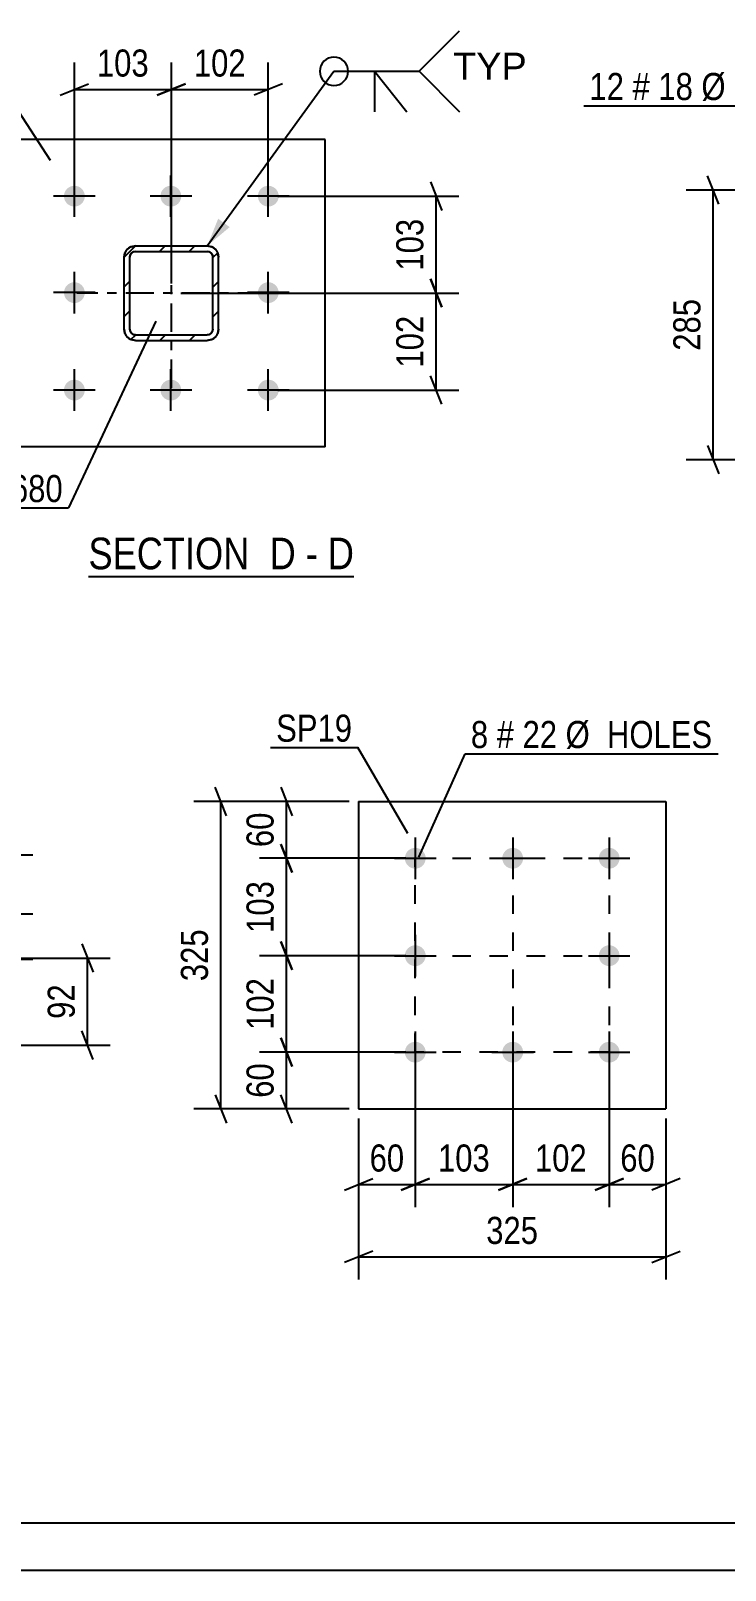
# Model space of a CAD drawing. Header units: millimetres. Extents: x 0 to 841, y 0 to 594.
# Drawn here: x 104.6 to 178.1, y 0 to 162.7 of the extents above; entities that cross this region are included whole.
import ezdxf

# ---------------------------------------------------------------- set-up
doc = ezdxf.new("R2010")
doc.units = ezdxf.units.MM
doc.linetypes.add('DXK_LINE_DOT2', pattern=[3.9198, 1.9599, -1.9599])
doc.linetypes.add('DXK_LINE_DOT3', pattern=[5.9187, 2.979, -0.9799, 0.9799, -0.9799])
doc.styles.add('Arial', font='ARIAL.TTF', dxfattribs={"height": 0.2})
doc.styles.add('Arial Narrow', font='ARIALN.TTF', dxfattribs={"height": 0.2})

# ---------------------------------------------------------------- blocks, each defined once
blk = doc.blocks.new('Unknown-570369486-1113')
at = {"color": 5, "linetype": 'Continuous'}
for p, q in [((5, 5), (836, 5)), ((0, 0), (841, 0))]:
    blk.add_line(p, q, dxfattribs=at)
blk = doc.blocks.new('Unknown-570369486-14 - 1475')
at = {"color": 6, "linetype": 'Continuous'}
blk.add_line((110.74, 105.06), (138.81, 105.06), dxfattribs=at)
at = {"color": 0, "linetype": 'Continuous'}
for points in [[(128.84, 105.81), (128.84, 109.31), (110.74, 109.31), (110.74, 105.81)], [(132.66, 105.81), (132.66, 109.31), (129.89, 109.31), (129.89, 105.81)], [(134.99, 105.81), (134.99, 109.31), (133.71, 109.31), (133.71, 105.81)], [(138.81, 105.81), (138.81, 109.31), (136.04, 109.31), (136.04, 105.81)]]:
    blk.add_wipeout(points, dxfattribs=at)
at = {"color": 7, "linetype": 'Continuous', "style": 'Arial Narrow'}
for s, p in [('SECTION ', (110.74, 105.81)), ('D', (129.89, 105.81)), ('D', (136.04, 105.81)), ('-', (133.71, 105.81))]:
    blk.add_text(s, height=3.34, dxfattribs=at).set_placement(p)
blk = doc.blocks.new('Part-570369486-1561 - 1475')
at = {"linetype": 'Continuous'}
h = blk.add_hatch(dxfattribs=at)
h.set_pattern_fill('', scale=0.7, style=0, pattern_type=0)
h.set_pattern_definition([(45, (115.6964, 139.9963), (-1.57154, 1.57154), [])])
h.paths.add_polyline_path([(123.3, 140), (115.7, 140), (115.24, 139.9), (114.85, 139.64), (114.59, 139.26), (114.5, 138.8), (114.5, 131.2), (114.59, 130.74), (114.85, 130.35), (115.24, 130.09), (115.7, 130), (123.3, 130), (123.76, 130.09), (124.14, 130.35), (124.41, 130.74), (124.5, 131.2), (124.5, 138.8), (124.41, 139.26), (124.14, 139.64), (123.76, 139.9)])
h.paths.add_polyline_path([(123.85, 139.03), (123.9, 138.8), (123.9, 131.2), (123.85, 130.97), (123.72, 130.77), (123.53, 130.64), (123.3, 130.6), (115.7, 130.6), (115.47, 130.64), (115.27, 130.77), (115.14, 130.97), (115.1, 131.2), (115.1, 138.8), (115.14, 139.03), (115.27, 139.22), (115.47, 139.35), (115.7, 139.4), (123.3, 139.4), (123.53, 139.35), (123.72, 139.22)])
at = {"color": 7, "linetype": 'DXK_LINE_DOT3'}
for p, q in [((119.5, 125), (119.5, 145)), ((129.5, 135), (109.5, 135))]:
    blk.add_line(p, q, dxfattribs=at)
at = {"color": 7, "linetype": 'DXK_LINE_DOT2'}
for p, q in [((115.24, 139.9), (115.7, 140)), ((115.7, 140), (123.3, 140)), ((123.3, 140), (123.76, 139.9)), ((114.5, 138.8), (114.59, 139.26)), ((114.5, 131.2), (114.5, 138.8)), ((115.14, 139.03), (115.1, 138.8)), ((115.1, 131.2), (115.1, 138.8)), ((115.27, 139.22), (115.14, 139.03)), ((115.47, 139.35), (115.27, 139.22)), ((115.7, 139.4), (115.47, 139.35)), ((115.7, 139.4), (123.3, 139.4)), ((123.53, 139.35), (123.3, 139.4)), ((123.72, 139.22), (123.53, 139.35)), ((123.85, 139.03), (123.72, 139.22)), ((123.9, 138.8), (123.85, 139.03)), ((123.9, 131.2), (123.9, 138.8)), ((124.41, 139.26), (124.5, 138.8)), ((124.5, 131.2), (124.5, 138.8)), ((114.59, 130.74), (114.5, 131.2)), ((115.1, 131.2), (115.14, 130.97)), ((115.14, 130.97), (115.27, 130.77)), ((115.27, 130.77), (115.47, 130.64)), ((115.47, 130.64), (115.7, 130.6)), ((115.7, 130.6), (123.3, 130.6)), ((123.3, 130.6), (123.53, 130.64)), ((123.53, 130.64), (123.72, 130.77)), ((123.72, 130.77), (123.85, 130.97)), ((123.85, 130.97), (123.9, 131.2)), ((124.5, 131.2), (124.41, 130.74)), ((115.7, 130), (115.24, 130.09)), ((115.7, 130), (123.3, 130)), ((123.76, 130.09), (123.3, 130))]:
    blk.add_line(p, q, dxfattribs=at)
at = {"color": 2, "linetype": 'Continuous'}
for p, q in [((115.7, 140), (115.24, 139.9)), ((115.7, 140), (123.3, 140)), ((123.76, 139.9), (123.3, 140)), ((114.59, 139.26), (114.5, 138.8)), ((114.5, 131.2), (114.5, 138.8)), ((115.1, 138.8), (115.14, 139.03)), ((115.1, 131.2), (115.1, 138.8)), ((115.14, 139.03), (115.27, 139.22)), ((115.27, 139.22), (115.47, 139.35)), ((115.47, 139.35), (115.7, 139.4)), ((115.7, 139.4), (123.3, 139.4)), ((123.3, 139.4), (123.53, 139.35)), ((123.53, 139.35), (123.72, 139.22)), ((123.72, 139.22), (123.85, 139.03)), ((123.85, 139.03), (123.9, 138.8)), ((123.9, 131.2), (123.9, 138.8)), ((124.5, 138.8), (124.41, 139.26)), ((124.5, 131.2), (124.5, 138.8)), ((114.5, 131.2), (114.59, 130.74)), ((115.14, 130.97), (115.1, 131.2)), ((115.27, 130.77), (115.14, 130.97)), ((115.47, 130.64), (115.27, 130.77)), ((115.7, 130.6), (115.47, 130.64)), ((115.7, 130.6), (123.3, 130.6)), ((123.53, 130.64), (123.3, 130.6)), ((123.72, 130.77), (123.53, 130.64)), ((123.85, 130.97), (123.72, 130.77)), ((123.9, 131.2), (123.85, 130.97)), ((124.41, 130.74), (124.5, 131.2)), ((115.24, 130.09), (115.7, 130)), ((115.7, 130), (123.3, 130)), ((123.3, 130), (123.76, 130.09))]:
    blk.add_line(p, q, dxfattribs=at)
at = {"color": 7, "linetype": 'DXK_LINE_DOT2'}
for centre, start, end in [((115.7, 138.8), 112.5, 157.5), ((123.3, 138.8), 22.5, 67.5), ((115.7, 131.2), 202.5, 247.5), ((123.3, 131.2), 292.5, 337.5)]:
    blk.add_arc(centre, 1.2, start, end, dxfattribs=at)
at = {"color": 2, "linetype": 'Continuous'}
for centre, start, end in [((115.7, 138.8), 112.5, 157.5), ((123.3, 138.8), 22.5, 67.5), ((115.7, 131.2), 202.5, 247.5), ((123.3, 131.2), 292.5, 337.5)]:
    blk.add_arc(centre, 1.2, start, end, dxfattribs=at)
blk = doc.blocks.new('Part-570369486-1570 - 1475')
at = {"color": 2, "linetype": 'Continuous'}
for p, q in [((135.75, 151.25), (103.25, 151.25)), ((103.25, 118.75), (103.25, 151.25)), ((135.75, 118.75), (135.75, 151.25)), ((135.75, 118.75), (103.25, 118.75))]:
    blk.add_line(p, q, dxfattribs=at)
blk = doc.blocks.new('Bolt-570369486-1595 - 1475')
at = {"linetype": 'Continuous'}
for points in [[(109.25, 144.15, -1), (109.25, 146.35, -1)], [(119.45, 144.15, -1), (119.45, 146.35, -1)], [(129.75, 144.15, -1), (129.75, 146.35, -1)], [(109.25, 133.95, -1), (109.25, 136.15, -1)], [(129.75, 133.95, -1), (129.75, 136.15, -1)], [(109.25, 123.65, -1), (109.25, 125.85, -1)], [(119.45, 123.65, -1), (119.45, 125.85, -1)], [(129.75, 123.65, -1), (129.75, 125.85, -1)]]:
    blk.add_hatch(color=1, dxfattribs=at).paths.add_polyline_path(points)
at = {"color": 1, "linetype": 'Continuous'}
for p, q in [((109.25, 143.05), (109.25, 147.45)), ((119.45, 143.05), (119.45, 147.45)), ((129.75, 143.05), (129.75, 147.45)), ((111.45, 145.25), (107.05, 145.25)), ((121.65, 145.25), (117.25, 145.25)), ((131.95, 145.25), (127.55, 145.25)), ((109.25, 132.85), (109.25, 137.25)), ((129.75, 132.85), (129.75, 137.25)), ((111.45, 135.05), (107.05, 135.05)), ((131.95, 135.05), (127.55, 135.05)), ((109.25, 122.55), (109.25, 126.95)), ((119.45, 122.55), (119.45, 126.95)), ((129.75, 122.55), (129.75, 126.95)), ((111.45, 124.75), (107.05, 124.75)), ((121.65, 124.75), (117.25, 124.75)), ((131.95, 124.75), (127.55, 124.75))]:
    blk.add_line(p, q, dxfattribs=at)
blk = doc.blocks.new('Part-570369486-27986 - 27985')
at = {"color": 2, "linetype": 'Continuous'}
for p, q in [((139.29, 81.26), (139.29, 48.76)), ((139.29, 81.26), (171.79, 81.26)), ((171.79, 81.26), (171.79, 48.76)), ((139.29, 48.76), (171.79, 48.76))]:
    blk.add_line(p, q, dxfattribs=at)
blk = doc.blocks.new('Bolt-570369486-27987 - 27985')
at = {"linetype": 'Continuous'}
for points in [[(145.29, 76.36, -1), (145.29, 74.16, -1)], [(155.59, 76.36, -1), (155.59, 74.16, -1)], [(165.79, 76.36, -1), (165.79, 74.16, -1)], [(145.29, 66.06, -1), (145.29, 63.86, -1)], [(165.79, 66.06, -1), (165.79, 63.86, -1)], [(145.29, 55.86, -1), (145.29, 53.66, -1)], [(155.59, 55.86, -1), (155.59, 53.66, -1)], [(165.79, 55.86, -1), (165.79, 53.66, -1)]]:
    blk.add_hatch(color=1, dxfattribs=at).paths.add_polyline_path(points)
at = {"color": 1, "linetype": 'Continuous'}
for p, q in [((145.29, 77.46), (145.29, 73.06)), ((155.59, 77.46), (155.59, 73.06)), ((165.79, 77.46), (165.79, 73.06)), ((143.09, 75.26), (147.49, 75.26)), ((153.39, 75.26), (157.79, 75.26)), ((163.59, 75.26), (167.99, 75.26)), ((145.29, 67.16), (145.29, 62.76)), ((165.79, 67.16), (165.79, 62.76)), ((143.09, 64.96), (147.49, 64.96)), ((163.59, 64.96), (167.99, 64.96)), ((145.29, 56.96), (145.29, 52.56)), ((155.59, 56.96), (155.59, 52.56)), ((165.79, 56.96), (165.79, 52.56)), ((143.09, 54.76), (147.49, 54.76)), ((153.39, 54.76), (157.79, 54.76)), ((163.59, 54.76), (167.99, 54.76))]:
    blk.add_line(p, q, dxfattribs=at)
blk = doc.blocks.new('Rectangle-570369486-31205 - 27985')
at = {"color": 1, "linetype": 'DXK_LINE_DOT2'}
blk.add_lwpolyline([(145.29, 75.26), (165.79, 75.26), (165.79, 54.76), (145.29, 54.76), (145.29, 75.26)], close=True, dxfattribs=at)
blk = doc.blocks.new('Line-570369486-31215 - 27985')
at = {"color": 1, "linetype": 'DXK_LINE_DOT2'}
blk.add_line((145.29, 64.96), (165.79, 64.96), dxfattribs=at)
blk = doc.blocks.new('Line-570369486-31226 - 27985')
at = {"color": 1, "linetype": 'DXK_LINE_DOT2'}
blk.add_line((155.59, 75.26), (155.59, 54.76), dxfattribs=at)
blk = doc.blocks.new('StraightDimension-570369486-27773 - 1475')
at = {"color": 7, "linetype": 'Continuous'}
for p, q in [((119.5, 136), (119.5, 159.39)), ((129.75, 146.25), (129.75, 159.39)), ((118, 155.94), (121, 157.14)), ((119.5, 156.54), (129.75, 156.54)), ((131.25, 157.14), (128.25, 155.94))]:
    blk.add_line(p, q, dxfattribs=at)
at = {"color": 0}
blk.add_wipeout([(127.96, 157.29), (127.96, 161.49), (121.28, 161.49), (121.28, 157.29)], dxfattribs=at)
at = {"color": 3, "style": 'Arial Narrow'}
blk.add_text('102', height=2.863, dxfattribs=at).set_placement((121.88, 157.89))
blk = doc.blocks.new('StraightDimension-570369486-27774 - 1475')
at = {"color": 7, "linetype": 'Continuous'}
for p, q in [((109.25, 146.25), (109.25, 159.39)), ((119.5, 136), (119.5, 159.39)), ((107.75, 155.94), (110.75, 157.14)), ((109.25, 156.54), (119.5, 156.54)), ((121, 157.14), (118, 155.94))]:
    blk.add_line(p, q, dxfattribs=at)
at = {"color": 0}
blk.add_wipeout([(117.71, 157.29), (117.71, 161.49), (111.03, 161.49), (111.03, 157.29)], dxfattribs=at)
at = {"color": 3, "style": 'Arial Narrow'}
blk.add_text('103', height=2.863, dxfattribs=at).set_placement((111.63, 157.89))
blk = doc.blocks.new('StraightDimension-570369486-27784 - 1475')
at = {"color": 7, "linetype": 'Continuous'}
for p, q in [((146.89, 146.75), (148.09, 143.75)), ((130.75, 145.25), (149.89, 145.25)), ((147.49, 135), (147.49, 145.25)), ((148.09, 133.5), (146.89, 136.5)), ((120.5, 135), (149.89, 135))]:
    blk.add_line(p, q, dxfattribs=at)
at = {"color": 0}
blk.add_wipeout([(146.74, 143.46), (142.54, 143.46), (142.54, 136.78), (146.74, 136.78)], dxfattribs=at)
at = {"color": 3, "style": 'Arial Narrow'}
blk.add_text('103', height=2.863, rotation=90.0002, dxfattribs=at).set_placement((146.14, 137.38))
blk = doc.blocks.new('StraightDimension-570369486-27785 - 1475')
at = {"color": 7, "linetype": 'Continuous'}
for p, q in [((146.89, 136.5), (148.09, 133.5)), ((120.5, 135), (149.89, 135)), ((147.49, 124.75), (147.49, 135)), ((148.09, 123.25), (146.89, 126.25)), ((130.75, 124.75), (149.89, 124.75))]:
    blk.add_line(p, q, dxfattribs=at)
at = {"color": 0}
blk.add_wipeout([(146.74, 133.21), (142.54, 133.21), (142.54, 126.53), (146.74, 126.53)], dxfattribs=at)
at = {"color": 3, "style": 'Arial Narrow'}
blk.add_text('102', height=2.863, rotation=90.0002, dxfattribs=at).set_placement((146.14, 127.13))
blk = doc.blocks.new('StraightDimension-570369486-28299 - 27985')
at = {"color": 7, "linetype": 'Continuous'}
for p, q in [((125.32, 79.76), (124.12, 82.76)), ((138.29, 81.26), (121.87, 81.26)), ((124.72, 48.76), (124.72, 81.26)), ((124.12, 50.26), (125.32, 47.26)), ((138.29, 48.76), (121.87, 48.76))]:
    blk.add_line(p, q, dxfattribs=at)
at = {"color": 0}
blk.add_wipeout([(123.97, 68.36), (119.77, 68.36), (119.77, 61.67), (123.97, 61.67)], dxfattribs=at)
at = {"color": 3, "style": 'Arial Narrow'}
blk.add_text('325', height=2.863, rotation=90.0002, dxfattribs=at).set_placement((123.37, 62.27))
blk = doc.blocks.new('StraightDimension-570369486-28303 - 27985')
at = {"color": 7, "linetype": 'Continuous'}
for p, q in [((165.79, 53.76), (165.79, 38.39)), ((171.79, 47.76), (171.79, 38.39)), ((164.29, 40.19), (167.29, 41.39)), ((165.79, 40.79), (171.79, 40.79)), ((173.29, 41.39), (170.29, 40.19))]:
    blk.add_line(p, q, dxfattribs=at)
at = {"color": 0}
blk.add_wipeout([(171.21, 41.54), (171.21, 45.74), (166.36, 45.74), (166.36, 41.54)], dxfattribs=at)
at = {"color": 3, "style": 'Arial Narrow'}
blk.add_text('60', height=2.863, dxfattribs=at).set_placement((166.96, 42.14))
blk = doc.blocks.new('StraightDimension-570369486-28304 - 27985')
at = {"color": 7, "linetype": 'Continuous'}
for p, q in [((155.59, 53.76), (155.59, 38.39)), ((165.79, 53.76), (165.79, 38.39)), ((154.09, 40.19), (157.09, 41.39)), ((155.59, 40.79), (165.79, 40.79)), ((167.29, 41.39), (164.29, 40.19))]:
    blk.add_line(p, q, dxfattribs=at)
at = {"color": 0}
blk.add_wipeout([(164.03, 41.54), (164.03, 45.74), (157.34, 45.74), (157.34, 41.54)], dxfattribs=at)
at = {"color": 3, "style": 'Arial Narrow'}
blk.add_text('102', height=2.863, dxfattribs=at).set_placement((157.94, 42.14))
blk = doc.blocks.new('StraightDimension-570369486-28305 - 27985')
at = {"color": 7, "linetype": 'Continuous'}
for p, q in [((145.29, 53.76), (145.29, 38.39)), ((155.59, 53.76), (155.59, 38.39)), ((143.79, 40.19), (146.79, 41.39)), ((145.29, 40.79), (155.59, 40.79)), ((157.09, 41.39), (154.09, 40.19))]:
    blk.add_line(p, q, dxfattribs=at)
at = {"color": 0}
blk.add_wipeout([(153.78, 41.54), (153.78, 45.74), (147.09, 45.74), (147.09, 41.54)], dxfattribs=at)
at = {"color": 3, "style": 'Arial Narrow'}
blk.add_text('103', height=2.863, dxfattribs=at).set_placement((147.69, 42.14))
blk = doc.blocks.new('StraightDimension-570369486-28306 - 27985')
at = {"color": 7, "linetype": 'Continuous'}
for p, q in [((145.29, 53.76), (145.29, 38.39)), ((139.29, 47.76), (139.29, 38.39)), ((137.79, 40.19), (140.79, 41.39)), ((139.29, 40.79), (145.29, 40.79)), ((146.79, 41.39), (143.79, 40.19))]:
    blk.add_line(p, q, dxfattribs=at)
at = {"color": 0}
blk.add_wipeout([(144.71, 41.54), (144.71, 45.74), (139.86, 45.74), (139.86, 41.54)], dxfattribs=at)
at = {"color": 3, "style": 'Arial Narrow'}
blk.add_text('60', height=2.863, dxfattribs=at).set_placement((140.46, 42.14))
blk = doc.blocks.new('StraightDimension-570369486-28319 - 27985')
at = {"color": 7, "linetype": 'Continuous'}
for p, q in [((139.29, 47.76), (139.29, 30.74)), ((171.79, 47.76), (171.79, 30.74)), ((140.79, 33.74), (137.79, 32.54)), ((139.29, 33.14), (171.79, 33.14)), ((170.29, 32.54), (173.29, 33.74))]:
    blk.add_line(p, q, dxfattribs=at)
at = {"color": 0}
blk.add_wipeout([(158.88, 33.89), (158.88, 38.09), (152.19, 38.09), (152.19, 33.89)], dxfattribs=at)
at = {"color": 3, "style": 'Arial Narrow'}
blk.add_text('325', height=2.863, dxfattribs=at).set_placement((152.79, 34.49))
blk = doc.blocks.new('StraightDimension-570369486-31177 - 27985')
at = {"color": 7, "linetype": 'Continuous'}
for p, q in [((131.06, 82.76), (132.26, 79.76)), ((138.29, 81.26), (128.81, 81.26)), ((131.66, 75.26), (131.66, 81.26)), ((132.26, 73.76), (131.06, 76.76)), ((144.29, 75.26), (128.81, 75.26))]:
    blk.add_line(p, q, dxfattribs=at)
at = {"color": 0}
blk.add_wipeout([(130.91, 80.69), (126.71, 80.69), (126.71, 75.84), (130.91, 75.84)], dxfattribs=at)
at = {"color": 3, "style": 'Arial Narrow'}
blk.add_text('60', height=2.863, rotation=90.0002, dxfattribs=at).set_placement((130.31, 76.44))
blk = doc.blocks.new('StraightDimension-570369486-31178 - 27985')
at = {"color": 7, "linetype": 'Continuous'}
for p, q in [((131.06, 76.76), (132.26, 73.76)), ((144.29, 75.26), (128.81, 75.26)), ((131.66, 64.96), (131.66, 75.26)), ((132.26, 63.46), (131.06, 66.46)), ((144.29, 64.96), (128.81, 64.96))]:
    blk.add_line(p, q, dxfattribs=at)
at = {"color": 0}
blk.add_wipeout([(130.91, 73.46), (126.71, 73.46), (126.71, 66.77), (130.91, 66.77)], dxfattribs=at)
at = {"color": 3, "style": 'Arial Narrow'}
blk.add_text('103', height=2.863, rotation=90.0002, dxfattribs=at).set_placement((130.31, 67.37))
blk = doc.blocks.new('StraightDimension-570369486-31179 - 27985')
at = {"color": 7, "linetype": 'Continuous'}
for p, q in [((131.06, 66.46), (132.26, 63.46)), ((144.29, 64.96), (128.81, 64.96)), ((131.66, 54.76), (131.66, 64.96)), ((132.26, 53.26), (131.06, 56.26)), ((144.29, 54.76), (128.81, 54.76))]:
    blk.add_line(p, q, dxfattribs=at)
at = {"color": 0}
blk.add_wipeout([(130.91, 63.21), (126.71, 63.21), (126.71, 56.52), (130.91, 56.52)], dxfattribs=at)
at = {"color": 3, "style": 'Arial Narrow'}
blk.add_text('102', height=2.863, rotation=90.0002, dxfattribs=at).set_placement((130.31, 57.12))
blk = doc.blocks.new('StraightDimension-570369486-31180 - 27985')
at = {"color": 7, "linetype": 'Continuous'}
for p, q in [((131.06, 56.26), (132.26, 53.26)), ((144.29, 54.76), (128.81, 54.76)), ((131.66, 48.76), (131.66, 54.76)), ((132.26, 47.26), (131.06, 50.26)), ((138.29, 48.76), (128.81, 48.76))]:
    blk.add_line(p, q, dxfattribs=at)
at = {"color": 0}
blk.add_wipeout([(130.91, 54.19), (126.71, 54.19), (126.71, 49.34), (130.91, 49.34)], dxfattribs=at)
at = {"color": 3, "style": 'Arial Narrow'}
blk.add_text('60', height=2.863, rotation=90.0002, dxfattribs=at).set_placement((130.31, 49.94))
blk = doc.blocks.new('StraightDimension-570369486-28433 - 28125')
at = {"color": 7, "linetype": 'Continuous'}
for p, q in [((110.04, 66.21), (111.24, 63.21)), ((96.1, 64.71), (113.04, 64.71)), ((110.64, 55.5), (110.64, 64.71)), ((111.24, 54), (110.04, 57)), ((96.1, 55.5), (113.04, 55.5))]:
    blk.add_line(p, q, dxfattribs=at)
at = {"color": 0}
blk.add_wipeout([(109.89, 62.53), (105.69, 62.53), (105.69, 57.68), (109.89, 57.68)], dxfattribs=at)
at = {"color": 3, "style": 'Arial Narrow'}
blk.add_text('92', height=2.863, rotation=90.0002, dxfattribs=at).set_placement((109.29, 58.28))
blk = doc.blocks.new('StraightDimension-570369486-31017 - 28125')
at = {"color": 7, "linetype": 'Continuous'}
for p, q in [((101.86, 70.89), (103.06, 67.89)), ((83.99, 69.39), (104.86, 69.39)), ((102.46, 64.6), (102.46, 69.39)), ((103.06, 63.1), (101.86, 66.1)), ((90.4, 64.6), (104.86, 64.6))]:
    blk.add_line(p, q, dxfattribs=at)
at = {"color": 0}
blk.add_wipeout([(101.71, 69.42), (97.51, 69.42), (97.51, 64.57), (101.71, 64.57)], dxfattribs=at)
at = {"color": 3, "style": 'Arial Narrow'}
blk.add_text('48', height=2.863, rotation=90.0002, dxfattribs=at).set_placement((101.11, 65.17))
blk = doc.blocks.new('StraightDimension-570369486-31016 - 28125')
at = {"color": 7, "linetype": 'Continuous'}
for p, q in [((101.86, 77.11), (103.06, 74.11)), ((81.51, 75.61), (104.86, 75.61)), ((102.46, 69.39), (102.46, 75.61)), ((103.06, 67.89), (101.86, 70.89)), ((83.99, 69.39), (104.86, 69.39))]:
    blk.add_line(p, q, dxfattribs=at)
at = {"color": 0}
blk.add_wipeout([(101.71, 74.93), (97.51, 74.93), (97.51, 70.07), (101.71, 70.07)], dxfattribs=at)
at = {"color": 3, "style": 'Arial Narrow'}
blk.add_text('62', height=2.863, rotation=90.0002, dxfattribs=at).set_placement((101.11, 70.67))
blk = doc.blocks.new('StraightDimension-570369486-31018 - 28125')
at = {"color": 7, "linetype": 'Continuous'}
for p, q in [((101.86, 66.1), (103.06, 63.1)), ((90.4, 64.6), (104.86, 64.6)), ((102.46, 55.5), (102.46, 64.6)), ((103.06, 54), (101.86, 57)), ((96.1, 55.5), (104.86, 55.5))]:
    blk.add_line(p, q, dxfattribs=at)
at = {"color": 0}
blk.add_wipeout([(101.71, 62.48), (97.51, 62.48), (97.51, 57.62), (101.71, 57.62)], dxfattribs=at)
at = {"color": 3, "style": 'Arial Narrow'}
blk.add_text('91', height=2.863, rotation=90.0002, dxfattribs=at).set_placement((101.11, 58.22))
blk = doc.blocks.new('StraightDimension-570369486-28721 - 28150')
at = {"color": 7, "linetype": 'Continuous'}
for p, q in [((177.38, 144.4), (176.18, 147.4)), ((219.08, 145.9), (173.93, 145.9)), ((176.78, 117.39), (176.78, 145.9)), ((176.18, 118.89), (177.38, 115.89)), ((199.01, 117.39), (173.93, 117.39))]:
    blk.add_line(p, q, dxfattribs=at)
at = {"color": 0}
blk.add_wipeout([(176.03, 134.99), (171.83, 134.99), (171.83, 128.31), (176.03, 128.31)], dxfattribs=at)
at = {"color": 3, "style": 'Arial Narrow'}
blk.add_text('285', height=2.863, rotation=90.0002, dxfattribs=at).set_placement((175.43, 128.91))
blk = doc.blocks.new('Mark-570369486-1557 - 1475')
at = {"color": 0}
blk.add_wipeout([(108.03, 112.91), (108.03, 115.91), (98.17, 115.91), (98.17, 112.91)], dxfattribs=at)
blk.add_wipeout([(108.03, 112.91), (108.03, 115.91), (98.17, 115.91), (98.17, 112.91)], dxfattribs=at)
at = {"color": 30, "linetype": 'Continuous'}
for p in [(117.87, 132.04), (97.57, 112.31)]:
    blk.add_line(p, (108.63, 112.31), dxfattribs=at)
at = {"color": 3, "style": 'Arial Narrow'}
blk.add_text('TR680', height=2.863, dxfattribs=at).set_placement((98.17, 112.91))
blk = doc.blocks.new('WeldMark-570369486-27820 - 1475')
at = {"linetype": 'Continuous'}
blk.add_hatch(color=30, dxfattribs=at).paths.add_polyline_path([(125.67, 141.98), (123.3, 140), (124.45, 142.86)])
at = {"color": 30, "linetype": 'Continuous'}
for p, q in [((123.3, 140), (136.69, 158.45)), ((136.69, 158.45), (145.69, 158.45))]:
    blk.add_line(p, q, dxfattribs=at)
at = {"color": 3, "linetype": 'Continuous'}
for q in [(144.41, 154.16), (140.98, 154.16)]:
    blk.add_line((140.98, 158.45), q, dxfattribs=at)
for start, end in [(90, 270), (270, 90)]:
    blk.add_arc((136.69, 158.45), 1.5, start, end, dxfattribs=at)
at = {"color": 0, "linetype": 'Continuous'}
blk.add_wipeout([(157.07, 157.55), (157.07, 160.55), (149.29, 160.55), (149.29, 157.55)], dxfattribs=at)
blk.add_wipeout([(157.07, 157.55), (157.07, 160.55), (149.29, 160.55), (149.29, 157.55)], dxfattribs=at)
at = {"color": 3, "linetype": 'Continuous'}
for q in [(149.98, 162.73), (149.98, 154.16)]:
    blk.add_line((145.69, 158.45), q, dxfattribs=at)
at = {"color": 3, "linetype": 'Continuous', "style": 'Arial'}
blk.add_text('TYP', height=2.865, dxfattribs=at).set_placement((149.29, 157.55))
blk = doc.blocks.new('Mark-570369486-1566 - 1475')
at = {"color": 0}
blk.add_wipeout([(101.11, 157.32), (101.11, 160.32), (93.07, 160.32), (93.07, 157.32)], dxfattribs=at)
blk.add_wipeout([(101.11, 157.32), (101.11, 160.32), (93.07, 160.32), (93.07, 157.32)], dxfattribs=at)
at = {"color": 30, "linetype": 'Continuous'}
for p in [(92.47, 156.72), (106.74, 149.03)]:
    blk.add_line(p, (101.71, 156.72), dxfattribs=at)
at = {"color": 3, "style": 'Arial Narrow'}
blk.add_text('SP19', height=2.863, dxfattribs=at).set_placement((93.07, 157.32))
blk = doc.blocks.new('Mark-570369486-28831 - 27985')
at = {"color": 0}
blk.add_wipeout([(138.62, 87.58), (138.62, 90.58), (130.58, 90.58), (130.58, 87.58)], dxfattribs=at)
blk.add_wipeout([(138.62, 87.58), (138.62, 90.58), (130.58, 90.58), (130.58, 87.58)], dxfattribs=at)
at = {"color": 30, "linetype": 'Continuous'}
for p in [(129.98, 86.98), (144.49, 77.87)]:
    blk.add_line(p, (139.22, 86.98), dxfattribs=at)
at = {"color": 3, "style": 'Arial Narrow'}
blk.add_text('SP19', height=2.863, dxfattribs=at).set_placement((130.58, 87.58))
blk = doc.blocks.new('Mark-570369486-28834 - 27985')
at = {"color": 0}
for points in [[(153, 86.91), (153, 89.91), (151.17, 89.91), (151.17, 86.91)], [(155.73, 86.91), (155.73, 89.91), (153.9, 89.91), (153.9, 86.91)], [(160.28, 86.91), (160.28, 89.91), (156.63, 89.91), (156.63, 86.91)], [(176.71, 86.91), (176.71, 89.91), (161.18, 89.91), (161.18, 86.91)]]:
    blk.add_wipeout(points, dxfattribs=at)
for points in [[(153, 86.91), (153, 89.91), (151.17, 89.91), (151.17, 86.91)], [(155.73, 86.91), (155.73, 89.91), (153.9, 89.91), (153.9, 86.91)], [(160.28, 86.91), (160.28, 89.91), (156.63, 89.91), (156.63, 86.91)], [(176.71, 86.91), (176.71, 89.91), (161.18, 89.91), (161.18, 86.91)]]:
    blk.add_wipeout(points, dxfattribs=at)
at = {"color": 7, "linetype": 'Continuous'}
for p, q in [((145.68, 75.37), (150.57, 86.31)), ((150.57, 86.31), (177.31, 86.31))]:
    blk.add_line(p, q, dxfattribs=at)
at = {"color": 3, "style": 'Arial Narrow'}
for s, height, p in [('8', 2.86, (151.17, 86.91)), ('#', 2.86, (153.9, 86.91)), ('22', 2.863, (156.63, 86.91)), ('Ø  HOLES', 2.863, (161.18, 86.91))]:
    blk.add_text(s, height=height, dxfattribs=at).set_placement(p)
blk = doc.blocks.new('MarkSet-570369486-30353 - 28150')
at = {"color": 0}
for points in [[(167.36, 155.41), (167.36, 158.41), (163.7, 158.41), (163.7, 155.41)], [(170.09, 155.41), (170.09, 158.41), (168.26, 158.41), (168.26, 155.41)], [(174.64, 155.41), (174.64, 158.41), (170.99, 158.41), (170.99, 155.41)], [(191.07, 155.41), (191.07, 158.41), (175.54, 158.41), (175.54, 155.41)]]:
    blk.add_wipeout(points, dxfattribs=at)
for points in [[(167.36, 155.41), (167.36, 158.41), (163.7, 158.41), (163.7, 155.41)], [(170.09, 155.41), (170.09, 158.41), (168.26, 158.41), (168.26, 155.41)], [(174.64, 155.41), (174.64, 158.41), (170.99, 158.41), (170.99, 155.41)], [(191.07, 155.41), (191.07, 158.41), (175.54, 158.41), (175.54, 155.41)]]:
    blk.add_wipeout(points, dxfattribs=at)
at = {"color": 7, "linetype": 'Continuous'}
for p in [(163.1, 154.81), (205.91, 130.86)]:
    blk.add_line(p, (191.67, 154.81), dxfattribs=at)
at = {"color": 3, "style": 'Arial Narrow'}
for s, height, p in [('12', 2.863, (163.7, 155.41)), ('#', 2.86, (168.26, 155.41)), ('18', 2.863, (170.99, 155.41)), ('Ø  HOLES', 2.863, (175.54, 155.41))]:
    blk.add_text(s, height=height, dxfattribs=at).set_placement(p)

msp = doc.modelspace()

# ---------------------------------------------------------------- block references
for name in ['Unknown-570369486-1113', 'Part-570369486-1570 - 1475', 'Bolt-570369486-1595 - 1475', 'Part-570369486-1561 - 1475', 'Part-570369486-27986 - 27985', 'Bolt-570369486-27987 - 27985', 'Rectangle-570369486-31205 - 27985', 'Line-570369486-31226 - 27985', 'Line-570369486-31215 - 27985']:
    msp.add_blockref(name, (0, 0))

# ---------------------------------------------------------------- next in the draw order: block references
for name in ['StraightDimension-570369486-27773 - 1475', 'Mark-570369486-1566 - 1475', 'StraightDimension-570369486-28721 - 28150', 'Mark-570369486-1557 - 1475', 'Unknown-570369486-14 - 1475', 'Mark-570369486-28834 - 27985', 'StraightDimension-570369486-28299 - 27985', 'StraightDimension-570369486-28433 - 28125', 'StraightDimension-570369486-28303 - 27985']:
    msp.add_blockref(name, (0, 0))

# ---------------------------------------------------------------- next in the draw order: block references
for name in ['StraightDimension-570369486-27774 - 1475', 'MarkSet-570369486-30353 - 28150', 'StraightDimension-570369486-31177 - 27985', 'StraightDimension-570369486-31017 - 28125', 'StraightDimension-570369486-28304 - 27985']:
    msp.add_blockref(name, (0, 0))

# ---------------------------------------------------------------- next in the draw order: block references
for name in ['StraightDimension-570369486-27784 - 1475', 'Mark-570369486-28831 - 27985', 'StraightDimension-570369486-31016 - 28125', 'StraightDimension-570369486-31178 - 27985', 'StraightDimension-570369486-31018 - 28125', 'StraightDimension-570369486-28305 - 27985']:
    msp.add_blockref(name, (0, 0))

# ---------------------------------------------------------------- next in the draw order: block references
for name in ['WeldMark-570369486-27820 - 1475', 'StraightDimension-570369486-27785 - 1475', 'StraightDimension-570369486-28306 - 27985']:
    msp.add_blockref(name, (0, 0))

# ---------------------------------------------------------------- next in the draw order: block references
for name in ['StraightDimension-570369486-31179 - 27985', 'StraightDimension-570369486-28319 - 27985']:
    msp.add_blockref(name, (0, 0))

# ---------------------------------------------------------------- next in the draw order: block references
msp.add_blockref('StraightDimension-570369486-31180 - 27985', (0, 0))

doc.saveas('drawing.dxf')
